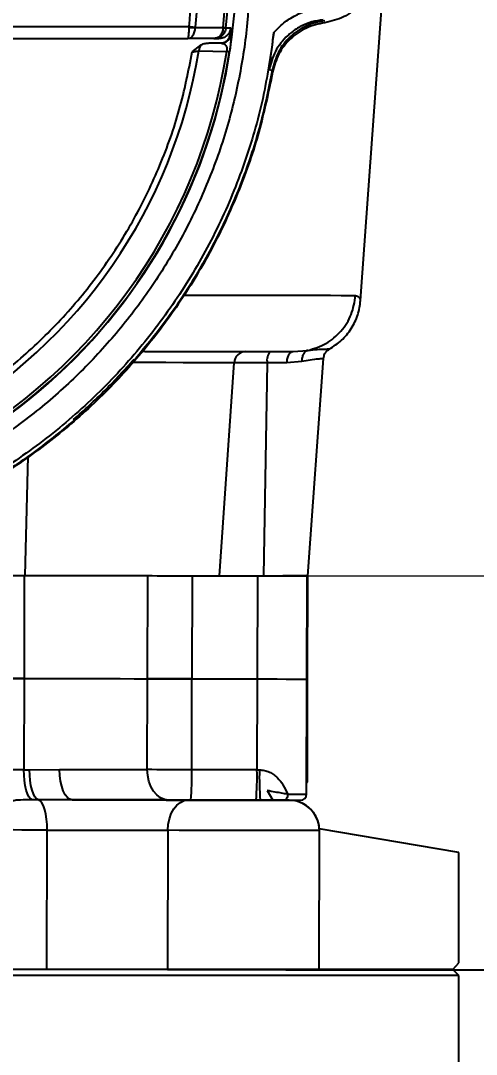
# Model space of a CAD drawing. Header units: millimetres. Extents: x 2371 to 4515, y 843 to 2359.
# Drawn here: x 3078.1 to 3153.2, y 1885.9 to 2056.4 of the extents above; entities that cross this region are included whole.
import ezdxf

# ---------------------------------------------------------------- set-up
doc = ezdxf.new("R2010")
doc.units = ezdxf.units.MM
doc.layers.add('AM_5', color=3, linetype='Continuous', lineweight=25)
doc.styles.add('SLDTEXTSTYLE1', font='txt.shx', dxfattribs={"width": 0.7, "bigfont": 'gbcbig.shx'})
doc.dimstyles.new('SLDDIMSTYLE12$0', dxfattribs={"dimtxt": 12, "dimasz": 10, "dimexe": 0, "dimexo": 0.0625, "dimgap": 0.875, "dimtad": 1, "dimdec": 1, "dimlfac": 1.8, "dimrnd": 1e-09, "dimzin": 12, "dimdsep": 46, "dimtxsty": 'SLDTEXTSTYLE1', "dimcen": 0.09, "dimdle": 8.16, "dimclrd": 3, "dimclre": 3, "dimadec": 0, "dimazin": 3, "dimtfac": 1, "dimtdec": 1, "dimtofl": 0, "dimtmove": 0, "dimatfit": 3, "dimfxl": 0, "dimfrac": 2, "dimtolj": 1, "dimlwd": 5, "dimlwe": 5, "dimarcsym": 0})

# ---------------------------------------------------------------- blocks, each defined once
blk = doc.blocks.new('*D53')
at = {"layer": 'AM_5', "color": 3, "lineweight": 5, "transparency": 16777216}
blk.add_line((3078.42, 2263.51), (3258.25, 2263.51), dxfattribs=at)
at = {"layer": 'AM_5', "color": 3, "linetype": 'Continuous', "lineweight": 5, "transparency": 16777216}
for p, q in [((3258.25, 2253.51), (3258.25, 1974.77)), ((3125.42, 1964.77), (3258.25, 1964.77))]:
    blk.add_line(p, q, dxfattribs=at)
at = {"layer": 'AM_5', "color": 3, "transparency": 16777216}
for points in [[(3256.58, 2253.51), (3259.91, 2253.51), (3258.25, 2263.51)], [(3256.58, 1974.77), (3259.91, 1974.77), (3258.25, 1964.77)]]:
    blk.add_solid(points, dxfattribs=at)
at = {"layer": 'Defpoints', "color": 0, "transparency": 16777216}
for p in [(3078.35, 2263.51), (3125.36, 1964.77), (3258.25, 1964.77)]:
    blk.add_point(p, dxfattribs=at)
at = {"layer": 'AM_5', "color": 0, "transparency": 16777216, "insert": (3251.37, 2114.14), "char_height": 12, "attachment_point": 5, "rotation": 90, "style": 'SLDTEXTSTYLE1'}
blk.add_mtext('\\A1;300', dxfattribs=at)
blk = doc.blocks.new('*D54')
at = {"layer": 'AM_5', "color": 3, "lineweight": 5, "transparency": 16777216}
blk.add_line((3125.48, 1964.77), (3218.18, 1964.77), dxfattribs=at)
at = {"layer": 'AM_5', "color": 3, "linetype": 'Continuous', "lineweight": 5, "transparency": 16777216}
for p, q in [((3218.18, 1954.77), (3218.18, 1909.76)), ((3127.34, 1899.76), (3218.18, 1899.76))]:
    blk.add_line(p, q, dxfattribs=at)
at = {"layer": 'AM_5', "color": 3, "transparency": 16777216}
for points in [[(3216.52, 1954.77), (3219.85, 1954.77), (3218.18, 1964.77)], [(3216.52, 1909.76), (3219.85, 1909.76), (3218.18, 1899.76)]]:
    blk.add_solid(points, dxfattribs=at)
at = {"layer": 'Defpoints', "color": 0, "transparency": 16777216}
for p in [(3125.42, 1964.77), (3127.28, 1899.76), (3218.18, 1899.76)]:
    blk.add_point(p, dxfattribs=at)
at = {"layer": 'AM_5', "color": 0, "transparency": 16777216, "insert": (3211.31, 1932.26), "char_height": 12, "attachment_point": 5, "rotation": 90, "style": 'SLDTEXTSTYLE1'}
blk.add_mtext('\\A1;30', dxfattribs=at)
blk = doc.blocks.new('*D64')
at = {"layer": 'AM_5', "color": 3, "lineweight": 5, "transparency": 16777216}
blk.add_line((3149.36, 1899.85), (3217.58, 1899.85), dxfattribs=at)
at = {"layer": 'AM_5', "color": 3, "linetype": 'Continuous', "lineweight": 5, "transparency": 16777216}
for p, q in [((3217.58, 1889.85), (3217.58, 1674.35)), ((3130.86, 1664.35), (3217.58, 1664.35))]:
    blk.add_line(p, q, dxfattribs=at)
at = {"layer": 'AM_5', "color": 3, "transparency": 16777216}
for points in [[(3215.92, 1889.85), (3219.25, 1889.85), (3217.58, 1899.85)], [(3215.92, 1674.35), (3219.25, 1674.35), (3217.58, 1664.35)]]:
    blk.add_solid(points, dxfattribs=at)
at = {"layer": 'Defpoints', "color": 0, "transparency": 16777216}
for p in [(3149.3, 1899.85), (3130.8, 1664.35), (3217.58, 1664.35)]:
    blk.add_point(p, dxfattribs=at)
at = {"layer": 'AM_5', "color": 0, "transparency": 16777216, "insert": (3210.71, 1782.1), "char_height": 12, "attachment_point": 5, "rotation": 90, "style": 'SLDTEXTSTYLE1'}
blk.add_mtext('\\A1;235', dxfattribs=at)

msp = doc.modelspace()

# ---------------------------------------------------------------- linework, layer by layer
at = {"color": 7, "linetype": 'Continuous', "lineweight": 25}
for p, q in [((3134.112, 2010.225), (3138.041, 2064.74)), ((3055.161, 2055.401), (3105.853, 2055.401)), ((3105.85, 2055.241), (3105.853, 2055.401)), ((3106.878, 2055.281), (3106.875, 2055.241)), ((3106.875, 2055.241), (3111.46, 2055.249)), ((3111.46, 2055.249), (3111.455, 2055.18)), ((3111.921, 2055.18), (3111.923, 2055.197)), ((3111.921, 2055.18), (3112.725, 2055.182)), ((3112.725, 2055.182), (3112.588, 2054.006)), ((3055.161, 2053.401), (3105.652, 2053.401)), ((3105.652, 2053.401), (3105.868, 2053.465)), ((3105.652, 2053.401), (3105.697, 2053.454)), ((3109.946, 2053.401), (3105.652, 2053.401)), ((3110.291, 2053.463), (3109.946, 2053.401)), ((3110.169, 2053.454), (3109.946, 2053.401)), ((3109.946, 2053.401), (3110.735, 2053.401)), ((3112.588, 2054.006), (3112.682, 2053.973)), ((3106.372, 2051.217), (3107.847, 2052.392)), ((3107.443, 2051.368), (3112.043, 2051.285)), ((3109.155, 2052.691), (3111.196, 2052.657)), ((3109.155, 2052.691), (3111.099, 2052.691)), ((3119.556, 2048.164), (3119.039, 2048.283)), ((3122.97, 2001.772), (3125.439, 2001.976)), ((3096.774, 2000.549), (3096.886, 2000.438)), ((3124.432, 2000.159), (3121.969, 1999.913)), ((3125.422, 1964.766), (3128.006, 2000.624)), ((3110.871, 1964.797), (3113.279, 1999.932)), ((3118.722, 1999.92), (3118.087, 1964.782)), ((3086.891, 1990.442), (3086.779, 1990.554)), ((3079.243, 1984.467), (3078.771, 1964.866)), ((3078.677, 1964.866), (3078.64, 1947.866)), ((3098.989, 1947.823), (3099.025, 1964.823)), ((3106.352, 1964.807), (3106.316, 1947.807)), ((3106.352, 1964.807), (3117.102, 1964.784)), ((3117.102, 1964.784), (3117.066, 1947.784)), ((3121.489, 1964.775), (3121.489, 1964.775)), ((3122.533, 1964.773), (3122.533, 1964.772)), ((3125.264, 1947.767), (3125.3, 1964.766)), ((3125.386, 1947.766), (3125.422, 1964.766)), ((3078.64, 1947.866), (3078.608, 1932.816)), ((3098.957, 1932.823), (3098.989, 1947.823)), ((3106.284, 1932.807), (3106.316, 1947.807)), ((3106.316, 1947.807), (3117.066, 1947.784)), ((3117.066, 1947.784), (3117.034, 1932.784)), ((3125.224, 1928.767), (3125.264, 1947.767)), ((3125.264, 1947.767), (3125.386, 1947.766)), ((3125.349, 1930.766), (3125.386, 1947.766)), ((3078.608, 1932.816), (3079.541, 1932.814)), ((3079.541, 1932.814), (3084.483, 1932.854)), ((3117.034, 1932.784), (3106.284, 1932.807)), ((3117.034, 1932.784), (3117.443, 1932.783)), ((3125.228, 1930.767), (3125.349, 1930.766)), ((3125.228, 1930.645), (3125.349, 1930.766)), ((3118.721, 1929.363), (3119.641, 1927.779)), ((3081.003, 1927.836), (3079.988, 1927.838)), ((3086.593, 1927.849), (3081.003, 1927.836)), ((3116.899, 1927.784), (3106.149, 1927.807)), ((3117.564, 1927.783), (3116.899, 1927.784)), ((3117.605, 1927.783), (3118.566, 1927.781)), ((3121.796, 1927.774), (3121.515, 1927.775)), ((3123.721, 1927.575), (3123.721, 1927.77)), ((3082.416, 1899.858), (3082.465, 1922.858)), ((3102.335, 1922.815), (3102.286, 1899.815)), ((3127.281, 1899.762), (3127.33, 1922.762)), ((3127.33, 1922.762), (3127.33, 1922.762)), ((3149.301, 1899.851), (3062.801, 1899.851)), ((3150.301, 1898.851), (3149.301, 1899.851)), ((3150.301, 1898.851), (2975.301, 1898.851)), ((3150.301, 1879.851), (3150.301, 1898.851))]:
    msp.add_line(p, q, dxfattribs=at)
at = {"linetype": 'ByBlock'}
for p, q in [((3150.301, 1919.169), (3127.267, 1923.038)), ((3150.301, 1900.975), (3150.301, 1919.169)), ((3149.301, 1899.851), (3150.301, 1900.975))]:
    msp.add_line(p, q, dxfattribs=at)
at = {"color": 7, "linetype": 'Continuous', "lineweight": 25, "flags": 128}
for points in [[(3105.853, 2055.401), (3105.994, 2055.385), (3106.134, 2055.368), (3106.271, 2055.352), (3106.405, 2055.337), (3106.533, 2055.322), (3106.656, 2055.307), (3106.771, 2055.294), (3106.878, 2055.281)], [(3111.46, 2055.249), (3111.558, 2055.238), (3111.646, 2055.228), (3111.723, 2055.22), (3111.788, 2055.212), (3111.841, 2055.206), (3111.881, 2055.202), (3111.909, 2055.199), (3111.923, 2055.197)], [(3111.099, 2052.691), (3111.153, 2052.672), (3111.196, 2052.657)], [(3112.503, 2051.214), (3112.489, 2051.216), (3112.462, 2051.22), (3112.422, 2051.226), (3112.369, 2051.234), (3112.304, 2051.245), (3112.228, 2051.256), (3112.141, 2051.27), (3112.043, 2051.285)], [(3105.103, 2011.112), (3107.787, 2011.106), (3111.721, 2011.098), (3115.393, 2011.09), (3118.783, 2011.083), (3121.873, 2011.076), (3124.646, 2011.07), (3127.087, 2011.065), (3129.184, 2011.061), (3130.924, 2011.057), (3132.299, 2011.054), (3133.302, 2011.052)], [(3113.279, 1999.932), (3111.691, 1999.935), (3109.754, 1999.939), (3107.482, 1999.944), (3104.889, 1999.95), (3101.996, 1999.956), (3098.823, 1999.963), (3096.57, 1999.967)], [(3118.722, 1999.92), (3117.8, 1999.922), (3116.922, 1999.924), (3116.101, 1999.926), (3115.35, 1999.927), (3114.683, 1999.929), (3114.109, 1999.93), (3113.639, 1999.931), (3113.279, 1999.932)], [(3121.969, 1999.913), (3121.586, 1999.914), (3121.195, 1999.915), (3120.797, 1999.916), (3120.393, 1999.917), (3119.982, 1999.918), (3119.567, 1999.918), (3119.146, 1999.919), (3118.722, 1999.92)], [(3072.102, 1964.88), (3072.497, 1964.879), (3073.035, 1964.878), (3073.709, 1964.877), (3074.507, 1964.875), (3075.418, 1964.873), (3076.427, 1964.871), (3077.519, 1964.869), (3078.677, 1964.866)], [(3078.677, 1964.866), (3081.512, 1964.86), (3084.283, 1964.854), (3086.979, 1964.848), (3089.592, 1964.843), (3092.111, 1964.837), (3094.529, 1964.832), (3096.836, 1964.827), (3099.025, 1964.823)], [(3099.025, 1964.823), (3099.777, 1964.821), (3100.593, 1964.819), (3101.466, 1964.817), (3102.387, 1964.815), (3103.346, 1964.813), (3104.333, 1964.811), (3105.339, 1964.809), (3106.352, 1964.807)], [(3117.102, 1964.784), (3118.78, 1964.78), (3120.392, 1964.777), (3121.867, 1964.774), (3123.14, 1964.771), (3124.155, 1964.769), (3124.866, 1964.767), (3125.243, 1964.767), (3125.268, 1964.767), (3124.94, 1964.767), (3124.274, 1964.769), (3123.299, 1964.771)], [(3123.299, 1964.771), (3122.719, 1964.772), (3122.23, 1964.773), (3121.839, 1964.774), (3121.551, 1964.775), (3121.37, 1964.775), (3121.299, 1964.775), (3121.339, 1964.775), (3121.489, 1964.775)], [(3121.489, 1964.775), (3121.655, 1964.774), (3121.811, 1964.774), (3121.957, 1964.774), (3122.093, 1964.773), (3122.218, 1964.773), (3122.333, 1964.773), (3122.438, 1964.773), (3122.533, 1964.773)], [(3122.533, 1964.773), (3123.816, 1964.77), (3124.749, 1964.768), (3125.289, 1964.767), (3125.422, 1964.766)], [(3072.066, 1947.88), (3072.461, 1947.879), (3072.999, 1947.878), (3073.672, 1947.877), (3074.471, 1947.875), (3075.381, 1947.873), (3076.391, 1947.871), (3077.483, 1947.869), (3078.64, 1947.866)], [(3078.64, 1947.866), (3077.483, 1947.869), (3076.391, 1947.871), (3075.381, 1947.873), (3074.471, 1947.875), (3073.672, 1947.877), (3072.999, 1947.878), (3072.461, 1947.879), (3072.066, 1947.88)], [(3078.64, 1947.866), (3081.476, 1947.86), (3084.247, 1947.854), (3086.943, 1947.848), (3089.555, 1947.843), (3092.075, 1947.837), (3094.492, 1947.832), (3096.8, 1947.827), (3098.989, 1947.823)], [(3078.64, 1947.866), (3081.476, 1947.86), (3084.247, 1947.854), (3086.943, 1947.848), (3089.555, 1947.843), (3092.075, 1947.837), (3094.492, 1947.832), (3096.8, 1947.827), (3098.989, 1947.823)], [(3098.989, 1947.823), (3099.74, 1947.821), (3100.557, 1947.819), (3101.43, 1947.817), (3102.351, 1947.815), (3103.31, 1947.813), (3104.297, 1947.811), (3105.303, 1947.809), (3106.316, 1947.807)], [(3106.316, 1947.807), (3105.303, 1947.809), (3104.297, 1947.811), (3103.31, 1947.813), (3102.351, 1947.815), (3101.43, 1947.817), (3100.557, 1947.819), (3099.74, 1947.821), (3098.989, 1947.823)], [(3117.066, 1947.784), (3118.743, 1947.78), (3120.355, 1947.777), (3121.831, 1947.774), (3123.104, 1947.771), (3124.119, 1947.769), (3124.83, 1947.767), (3125.206, 1947.767), (3125.264, 1947.767)], [(3117.066, 1947.784), (3118.743, 1947.78), (3120.355, 1947.777), (3121.831, 1947.774), (3123.104, 1947.771), (3124.119, 1947.769), (3124.83, 1947.767), (3125.206, 1947.767), (3125.264, 1947.767)], [(3079.988, 1927.838), (3079.71, 1928.014), (3079.447, 1928.351), (3079.207, 1928.839), (3079, 1929.461), (3078.832, 1930.196), (3078.708, 1931.019), (3078.632, 1931.902), (3078.608, 1932.816)], [(3081.003, 1927.836), (3080.709, 1928.012), (3080.43, 1928.349), (3080.177, 1928.837), (3079.957, 1929.459), (3079.778, 1930.194), (3079.647, 1931.017), (3079.567, 1931.9), (3079.541, 1932.814)], [(3086.593, 1927.849), (3086.18, 1927.946), (3085.782, 1928.231), (3085.417, 1928.694), (3085.097, 1929.317), (3084.835, 1930.075), (3084.641, 1930.94), (3084.522, 1931.878), (3084.483, 1932.854)], [(3084.483, 1932.854), (3086.474, 1932.849), (3088.421, 1932.845), (3090.318, 1932.841), (3092.164, 1932.837), (3093.954, 1932.833), (3095.685, 1932.83), (3097.354, 1932.826), (3098.957, 1932.823)], [(3102.486, 1927.815), (3101.795, 1927.913), (3101.132, 1928.199), (3100.521, 1928.662), (3099.986, 1929.285), (3099.547, 1930.044), (3099.222, 1930.909), (3099.023, 1931.847), (3098.957, 1932.823)], [(3106.284, 1932.807), (3105.271, 1932.809), (3104.265, 1932.811), (3103.278, 1932.813), (3102.319, 1932.816), (3101.398, 1932.817), (3100.525, 1932.819), (3099.708, 1932.821), (3098.957, 1932.823)], [(3122.103, 1928.773), (3122.091, 1928.578), (3122.056, 1928.391), (3121.999, 1928.218), (3121.923, 1928.066), (3121.83, 1927.942), (3121.725, 1927.85), (3121.61, 1927.793), (3121.491, 1927.775)], [(3122.103, 1928.773), (3123.29, 1928.771), (3124.224, 1928.769), (3124.865, 1928.767), (3125.187, 1928.767), (3125.224, 1928.767)], [(3082.465, 1922.858), (3082.439, 1923.772), (3082.359, 1924.655), (3082.228, 1925.478), (3082.049, 1926.213), (3081.83, 1926.835), (3081.576, 1927.322), (3081.297, 1927.66), (3081.003, 1927.836)], [(3102.335, 1922.815), (3102.401, 1923.791), (3102.593, 1924.728), (3102.903, 1925.592), (3103.318, 1926.349), (3103.825, 1926.969), (3104.402, 1927.43), (3105.027, 1927.713), (3105.677, 1927.808)], [(3117.56, 1927.783), (3117.669, 1927.783), (3118.821, 1927.78), (3119.234, 1927.779)], [(3119.652, 1927.778), (3120.95, 1927.776), (3121.254, 1927.775)], [(3121.972, 1927.774), (3122.077, 1927.773), (3122.943, 1927.771), (3123.5, 1927.77), (3123.719, 1927.77), (3123.721, 1927.77)], [(3082.465, 1922.858), (3081.08, 1922.861), (3079.685, 1922.864), (3078.28, 1922.867), (3076.865, 1922.87), (3075.442, 1922.873), (3074.012, 1922.876), (3072.575, 1922.879), (3071.133, 1922.882)], [(3082.465, 1922.858), (3085.025, 1922.852), (3087.656, 1922.847), (3090.311, 1922.841), (3092.942, 1922.835), (3095.504, 1922.83), (3097.952, 1922.825), (3100.243, 1922.82), (3102.335, 1922.815)], [(3127.33, 1922.762), (3127.259, 1922.762), (3126.846, 1922.763), (3126.075, 1922.765), (3124.964, 1922.767), (3123.541, 1922.77), (3121.841, 1922.774), (3119.906, 1922.778), (3117.784, 1922.782), (3115.527, 1922.787), (3113.191, 1922.792), (3110.834, 1922.797), (3108.514, 1922.802), (3106.288, 1922.807), (3104.211, 1922.811), (3102.335, 1922.815)], [(3127.281, 1899.762), (3127.21, 1899.762), (3126.797, 1899.763), (3126.026, 1899.765), (3124.915, 1899.767), (3123.492, 1899.77), (3121.792, 1899.774), (3119.857, 1899.778), (3117.735, 1899.782), (3115.478, 1899.787), (3113.142, 1899.792), (3110.785, 1899.797), (3108.465, 1899.802), (3106.239, 1899.807), (3104.162, 1899.811), (3102.286, 1899.815)]]:
    msp.add_lwpolyline(points, dxfattribs=at)
at = {"color": 7, "linetype": 'Continuous', "lineweight": 25}
for centre, radius, start, end in [((3022.136, 2065.191), 91.48, 295.79271, 180), ((3022.136, 2065.191), 90.341, 353.64897, 186.35103), ((3022.136, 2065.191), 89.875, 353.64897, 186.35103), ((3022.136, 2065.191), 85.319, 353.33017, 186.66983), ((3106.362, 2069.563), 14.332, 267.94983, 272.05042), ((3111.688, 2057.005), 1.84, 262.7292, 277.27215), ((3111.193, 2054.158), 1.5, 270.08724, 352.92929), ((3022.136, 2065.191), 91.441, 295.84596, 351.20762), ((3022.136, 2065.191), 90.976, 296.50811, 351.20762), ((3022.136, 2065.191), 86.42, 299.88973, 350.7957), ((3109.204, 2051.265), 1.764, 140.3012, 176.66464), ((3115.22, 1999.846), 1.943, 91.26442, 177.45771), ((3121.064, 2000.329), 2.377, 142.39242, 189.89938), ((3055.81, 1931.666), 50.487, 355.6169, 1.29537), ((3066.56, 1931.643), 50.487, 355.6169, 1.29537), ((3165.019, 1931.432), 47.595, 178.37363, 184.39756), ((3124.224, 1928.769), 1, 269.87751, 359.87751), ((3122.33, 1922.773), 5, 359.87751, 89.87751), ((3122.33, 1922.773), 5, 359.87751, 73.80953)]:
    msp.add_arc(centre, radius, start, end, dxfattribs=at)
for points in [[(3105.853, 2055.401), (3106.107, 2058.354), (3106.616, 2064.26), (3106.191, 2073.159), (3104.9, 2081.962), (3102.671, 2090.58), (3099.553, 2098.916), (3095.573, 2106.877), (3090.777, 2114.375), (3085.219, 2121.326), (3078.96, 2127.654), (3072.07, 2133.288), (3064.625, 2138.166), (3056.708, 2142.232), (3048.407, 2145.446), (3039.814, 2147.751), (3031.025, 2149.206), (3025.099, 2149.387), (3022.136, 2149.477)], [(3115.877, 2065.192), (3115.79, 2062.124), (3115.616, 2055.989), (3114.213, 2046.874), (3111.988, 2037.936), (3108.88, 2029.261), (3104.941, 2020.932), (3100.204, 2013.029), (3094.715, 2005.628), (3088.528, 1998.801), (3081.7, 1992.613), (3074.3, 1987.124), (3066.396, 1982.387), (3058.067, 1978.448), (3049.392, 1975.341), (3040.454, 1973.115), (3031.339, 1971.712), (3025.204, 1971.538), (3022.136, 1971.451)], [(3128.234, 2056.034), (3127.192, 2055.808), (3125.109, 2055.355), (3122.471, 2053.477), (3120.454, 2050.943), (3119.89, 2048.888), (3119.608, 2047.86)], [(3119.81, 2054.402), (3119.286, 2050.751), (3118.238, 2043.447), (3115.118, 2032.804), (3110.91, 2022.561), (3105.555, 2012.86), (3099.15, 2003.821), (3091.769, 1995.559), (3083.507, 1988.178), (3074.468, 1981.773), (3064.767, 1976.418), (3054.524, 1972.21), (3043.881, 1969.09), (3036.578, 1968.042), (3032.926, 1967.518)], [(3119.608, 2047.86), (3118.921, 2044.565), (3117.548, 2037.977), (3114.228, 2028.425), (3110.024, 2019.241), (3104.888, 2010.538), (3098.899, 2002.402), (3092.111, 1994.917), (3084.598, 1988.162), (3076.436, 1982.207), (3067.711, 1977.109), (3058.509, 1972.944), (3048.943, 1969.664), (3042.349, 1968.32), (3039.052, 1967.647)], [(3119.556, 2048.164), (3118.968, 2045.25), (3117.793, 2039.422), (3115.04, 2030.928), (3111.593, 2022.699), (3107.392, 2014.828), (3102.547, 2007.327), (3098.773, 2002.734), (3096.886, 2000.438)], [(3125.439, 2001.976), (3126.464, 2002.293), (3128.516, 2002.928), (3130.992, 2005.074), (3132.771, 2007.839), (3133.125, 2009.981), (3133.302, 2011.052)], [(3121.969, 1999.913), (3121.992, 2000.161), (3122.038, 2000.657), (3122.273, 2001.267), (3122.595, 2001.69), (3122.845, 2001.745), (3122.97, 2001.772)], [(3086.779, 1990.554), (3088.535, 1992.13), (3092.045, 1995.283), (3095.198, 1998.794), (3096.774, 2000.549)], [(3086.891, 1990.442), (3084.594, 1988.555), (3080.001, 1984.781), (3072.5, 1979.936), (3064.629, 1975.735), (3056.4, 1972.288), (3047.906, 1969.535), (3042.078, 1968.36), (3039.164, 1967.772)], [(3110.871, 1964.797), (3111.198, 1964.797), (3111.852, 1964.795), (3113.553, 1964.792), (3115.641, 1964.787), (3117.272, 1964.784), (3118.087, 1964.782)], [(3120.057, 1927.778), (3119.516, 1927.779), (3118.434, 1927.781), (3117.854, 1927.782), (3117.564, 1927.783)]]:
    msp.add_open_spline(points, degree=3, dxfattribs=at)
for points, knots in [([(3136.135, 2064.957), (3136.135, 2064.954), (3136.328, 2063.889), (3135.644, 2061.68), (3134.041, 2058.882), (3131.416, 2056.771), (3129.294, 2056.28), (3128.234, 2056.034)], [0, 0, 0, 0, 0.0007305, 0.2505479, 0.5003652, 0.7501826, 1, 1, 1, 1]), ([(3119.81, 2054.402), (3120.344, 2054.955), (3121.409, 2056.056), (3123.366, 2057.276), (3125.494, 2058.162), (3127.009, 2058.391), (3127.769, 2058.506)], [0, 0, 0, 0, 0.250755, 0.4999887, 0.7492331, 1, 1, 1, 1]), ([(3127.957, 2056.515), (3127.316, 2056.419), (3126.093, 2056.234), (3124.613, 2055.632), (3123.524, 2055.017), (3122.758, 2054.475), (3121.471, 2053.38), (3119.891, 2051.421), (3119.319, 2049.314), (3119.039, 2048.283)], [0, 0, 0, 0, 0.1490589, 0.284486, 0.365253, 0.4374072, 0.5004523, 0.7554674, 1, 1, 1, 1]), ([(3128.207, 2056.366), (3127.161, 2056.14), (3125.073, 2055.687), (3122.424, 2053.809), (3120.403, 2051.264), (3119.839, 2049.198), (3119.556, 2048.164)], [0, 0, 0, 0, 0.2500652, 0.4994456, 0.7493864, 1, 1, 1, 1]), ([(3105.697, 2053.454), (3105.709, 2053.492), (3105.741, 2053.59), (3105.792, 2053.933), (3105.836, 2054.509), (3105.845, 2055.002), (3105.85, 2055.241)], [0, 0, 0, 0, 0.1602203, 0.4085032, 0.7134055, 1, 1, 1, 1]), ([(3105.868, 2053.465), (3105.942, 2053.481), (3106.164, 2053.528), (3106.487, 2053.886), (3106.785, 2054.482), (3106.845, 2054.986), (3106.875, 2055.241)], [0, 0, 0, 0, 0.1384854, 0.4189741, 0.7062785, 1, 1, 1, 1]), ([(3111.455, 2055.18), (3111.413, 2054.932), (3111.33, 2054.442), (3110.962, 2053.867), (3110.556, 2053.516), (3110.272, 2053.47), (3110.169, 2053.454)], [0, 0, 0, 0, 0.287269, 0.5687714, 0.8436672, 1, 1, 1, 1]), ([(3111.921, 2055.18), (3111.866, 2054.932), (3111.757, 2054.442), (3111.275, 2053.868), (3110.76, 2053.523), (3110.407, 2053.478), (3110.291, 2053.463)], [0, 0, 0, 0, 0.29336, 0.5808309, 0.8615553, 1, 1, 1, 1]), ([(3112.725, 2055.182), (3112.673, 2054.942), (3112.568, 2054.463), (3112.098, 2053.881), (3111.467, 2053.479), (3110.979, 2053.427), (3110.735, 2053.401)], [0, 0, 0, 0, 0.2499161, 0.4998772, 0.7499002, 1, 1, 1, 1]), ([(3111.099, 2052.691), (3111.28, 2052.71), (3111.642, 2052.748), (3112.112, 2053.044), (3112.464, 2053.474), (3112.547, 2053.828), (3112.588, 2054.006)], [0, 0, 0, 0, 0.2499186, 0.499876, 0.7499727, 1, 1, 1, 1]), ([(3112.682, 2053.973), (3112.702, 2053.939), (3112.74, 2053.873), (3112.741, 2053.447), (3112.711, 2052.941), (3112.664, 2052.437), (3112.598, 2051.856), (3112.534, 2051.423), (3112.503, 2051.214)], [0, 0, 0, 0, 0.2597332, 0.4990196, 0.627221, 0.751249, 0.8793266, 1, 1, 1, 1]), ([(3119.039, 2048.283), (3119.176, 2049.254), (3119.449, 2051.188), (3119.69, 2053.334), (3119.81, 2054.402)], [0, 0, 0, 0, 0.5024427, 1, 1, 1, 1]), ([(3064.42, 1991.12), (3066.599, 1992.393), (3071.584, 1995.307), (3078.648, 2000.961), (3085.613, 2007.793), (3091.732, 2015.403), (3096.955, 2023.652), (3101.182, 2032.447), (3104.46, 2041.654), (3105.735, 2048.029), (3106.372, 2051.217)], [0, 0, 0, 0, 0.0998488, 0.2284418, 0.3570349, 0.4856279, 0.6142209, 0.7428139, 0.871407, 1, 1, 1, 1]), ([(3106.372, 2051.217), (3106.488, 2051.235), (3106.704, 2051.268), (3107.081, 2051.32), (3107.302, 2051.349), (3107.443, 2051.368)], [0, 0, 0, 0, 0.29808808, 0.55360137, 1, 1, 1, 1]), ([(3107.847, 2052.392), (3108.057, 2052.48), (3108.475, 2052.657), (3108.928, 2052.68), (3109.155, 2052.691)], [0, 0, 0, 0, 0.5015357, 1, 1, 1, 1]), ([(3111.196, 2052.657), (3111.403, 2052.617), (3111.715, 2052.555), (3111.968, 2052.197), (3112.035, 2051.992), (3112.063, 2051.889), (3112.08, 2051.767), (3112.083, 2051.667), (3112.083, 2051.665), (3112.083, 2051.657), (3112.084, 2051.627), (3112.083, 2051.561), (3112.074, 2051.441), (3112.055, 2051.342), (3112.043, 2051.285)], [0, 0, 0, 0, 0.4990723, 0.7485008, 0.7530832, 0.7903547, 0.8864775, 0.8865497, 0.8870969, 0.8885968, 0.8942193, 0.9157279, 0.950596, 1, 1, 1, 1]), ([(3128.974, 2002.194), (3129.666, 2002.644), (3131.069, 2003.555), (3132.656, 2005.531), (3133.764, 2007.792), (3133.998, 2009.427), (3134.112, 2010.229)], [0, 0, 0, 0, 0.2484535, 0.5031786, 0.7562396, 1, 1, 1, 1]), ([(3133.302, 2011.052), (3133.498, 2010.991), (3133.896, 2010.867), (3134.105, 2010.25), (3134.089, 2010.295), (3134.084, 2010.31)], [0, 0, 0, 0, 0.395472, 0.8035087, 1, 1, 1, 1]), ([(3098.144, 2001.824), (3098.412, 2001.824), (3099.275, 2001.822), (3100.684, 2001.819), (3102.369, 2001.815), (3104.003, 2001.812), (3105.585, 2001.809), (3108.018, 2001.803), (3111.023, 2001.797), (3114.249, 2001.79), (3116.83, 2001.785), (3119.036, 2001.78), (3120.798, 2001.776), (3122.125, 2001.773), (3122.709, 2001.772), (3122.97, 2001.772)], [0, 0, 0, 0, 0.02109064, 0.06771382, 0.11433701, 0.16096019, 0.20758338, 0.25420657, 0.38345767, 0.50241971, 0.61109087, 0.70946947, 0.8246117, 0.92145677, 1, 1, 1, 1]), ([(3125.439, 2001.976), (3125.297, 2001.921), (3125.004, 2001.808), (3124.668, 2001.379), (3124.451, 2000.81), (3124.438, 2000.372), (3124.432, 2000.159)], [0, 0, 0, 0, 0.2428888, 0.5, 0.7571112, 1, 1, 1, 1]), ([(3125.439, 2001.976), (3125.976, 2002.039), (3127.028, 2002.163), (3128.176, 2002.199), (3128.832, 2002.219), (3129.101, 2002.224), (3129.024, 2002.222), (3129.023, 2002.222)], [0, 0, 0, 0, 0.2613439, 0.5116232, 0.7559295, 0.9994915, 1, 1, 1, 1]), ([(3128.006, 2000.621), (3128.029, 2000.782), (3128.076, 2001.109), (3128.298, 2001.56), (3128.612, 2001.952), (3128.888, 2002.133), (3129.024, 2002.222)], [0, 0, 0, 0, 0.2461448, 0.5, 0.7538552, 1, 1, 1, 1]), ([(3128.006, 2000.621), (3128.006, 2000.621), (3128.049, 2000.625), (3127.944, 2000.616), (3127.781, 2000.602), (3127.482, 2000.574), (3126.916, 2000.517), (3125.971, 2000.424), (3124.902, 2000.24), (3124.432, 2000.159)], [0, 0, 0, 0, 0.0002751, 0.1318815, 0.2590422, 0.3817617, 0.5000467, 0.7799577, 1, 1, 1, 1]), ([(3078.608, 1932.816), (3077.766, 1932.814), (3076.22, 1932.812), (3074.317, 1932.744), (3072.84, 1932.609), (3072.301, 1932.384), (3072.033, 1932.272)], [0, 0, 0, 0, 0.2724679, 0.5000458, 0.7503555, 1, 1, 1, 1]), ([(3117.443, 1932.783), (3117.723, 1932.765), (3118.289, 1932.73), (3119.076, 1932.452), (3119.789, 1932.038), (3120.581, 1931.358), (3121.414, 1930.281), (3121.863, 1929.299), (3122.103, 1928.773)], [0, 0, 0, 0, 0.12447381, 0.25096604, 0.37147488, 0.50010394, 0.73217742, 1, 1, 1, 1]), ([(3122.103, 1928.773), (3121.764, 1928.824), (3121.063, 1928.93), (3120.031, 1929.137), (3119.177, 1929.284), (3118.721, 1929.363)], [0, 0, 0, 0, 0.3043315, 0.6280366, 1, 1, 1, 1]), ([(3079.988, 1927.838), (3079.319, 1927.835), (3078.315, 1927.829), (3077.114, 1927.764), (3076.666, 1927.632), (3076.443, 1927.566)], [0, 0, 0, 0, 0.5005553, 0.7509565, 1, 1, 1, 1]), ([(3102.486, 1927.815), (3100.902, 1927.818), (3097.732, 1927.825), (3092.387, 1927.837), (3088.524, 1927.845), (3086.593, 1927.849)], [0, 0, 0, 0, 0.33323265, 0.66675484, 1, 1, 1, 1]), ([(3086.593, 1927.849), (3088.299, 1927.845), (3091.747, 1927.838), (3096.839, 1927.827), (3101.636, 1927.817), (3104.34, 1927.811), (3105.677, 1927.808)], [0, 0, 0, 0, 0.2473128, 0.5, 0.7526872, 1, 1, 1, 1]), ([(3106.149, 1927.807), (3105.814, 1927.808), (3105.137, 1927.809), (3104.155, 1927.812), (3103.241, 1927.813), (3102.736, 1927.815), (3102.486, 1927.815)], [0, 0, 0, 0, 0.2474109, 0.5, 0.7525891, 1, 1, 1, 1]), ([(3105.677, 1927.808), (3106.133, 1927.807), (3107.069, 1927.805), (3108.736, 1927.802), (3110.577, 1927.798), (3112.523, 1927.794), (3114.461, 1927.789), (3116.286, 1927.785), (3117.909, 1927.782), (3119.305, 1927.779), (3120.483, 1927.777), (3121.429, 1927.775), (3122.085, 1927.773), (3122.387, 1927.773), (3122.311, 1927.773), (3121.864, 1927.774), (3121.122, 1927.775), (3120.405, 1927.777), (3120.057, 1927.778)], [0, 0, 0, 0, 0.058661, 0.1204931, 0.184636, 0.25, 0.315364, 0.3795069, 0.441339, 0.5, 0.558661, 0.6204931, 0.684636, 0.75, 0.815364, 0.8795069, 0.941339, 1, 1, 1, 1]), ([(3121.491, 1927.775), (3121.283, 1927.775), (3120.872, 1927.776), (3120.26, 1927.777), (3119.853, 1927.778), (3119.634, 1927.778)], [0, 0, 0, 0, 0.3217307, 0.6356386, 1, 1, 1, 1]), ([(3121.491, 1927.775), (3121.848, 1927.774), (3122.571, 1927.772), (3123.391, 1927.77), (3123.946, 1927.769), (3124.216, 1927.769), (3124.193, 1927.769), (3124.186, 1927.769)], [0, 0, 0, 0, 0.2214261, 0.4475745, 0.6737229, 0.895149, 1, 1, 1, 1])]:
    msp.add_open_spline(points, degree=3, knots=knots, dxfattribs=at)

# ---------------------------------------------------------------- dimensions: what is measured, and where the dimension line sits
at = {"layer": 'AM_5'}
for base, p1, p2, text, picture, middle in [((3258.247, 1964.767), (3078.354, 2263.507), (3125.355, 1964.767), '300', '*D53', (3251.372, 2114.137)), ((3217.584, 1664.351), (3149.301, 1899.851), (3130.801, 1664.351), '235', '*D64', (3210.709, 1782.101))]:
    dim = msp.add_linear_dim(base=base, p1=p1, p2=p2, angle=90, text=text, dimstyle='SLDDIMSTYLE12$0', override={"dimlfac": 1, "dimpost": ''}, dxfattribs=at)
    dim.commit()
    dim.dimension.update_dxf_attribs({"geometry": picture, "text_midpoint": middle})
dim = msp.add_linear_dim(base=(3218.184, 1899.762), p1=(3125.422, 1964.766), p2=(3127.281, 1899.762), angle=90, text='30', dimstyle='SLDDIMSTYLE12$0', override={"dimlfac": 1}, dxfattribs=at)
dim.commit()
dim.dimension.update_dxf_attribs({"geometry": '*D54', "text_midpoint": (3218.184, 1932.264), "dimtype": 160})

doc.saveas('drawing.dxf')
